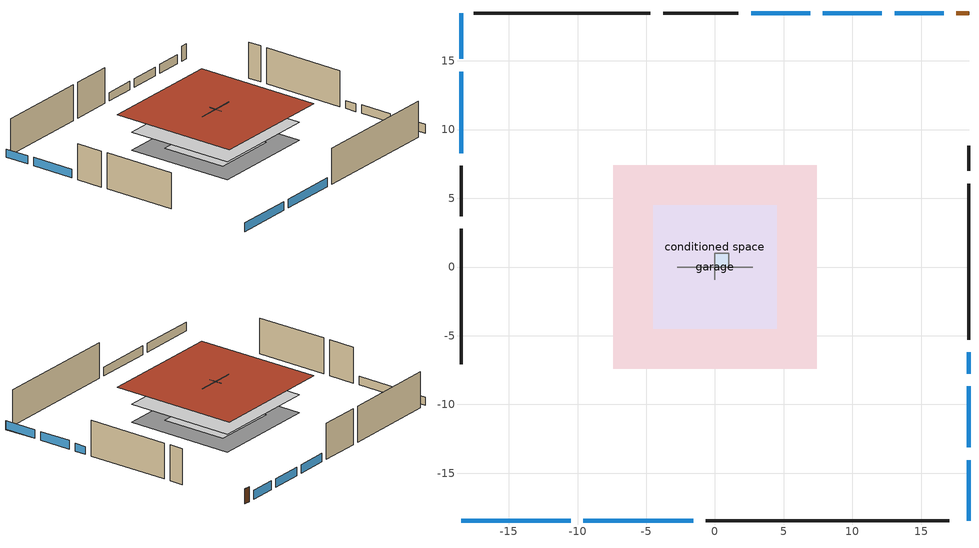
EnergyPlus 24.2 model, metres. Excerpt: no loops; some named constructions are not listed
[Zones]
central ac and furnace airloop ret air zone
 floor adiabatic (AdiabaticConst): 0,0 0,1 1,1 1,0 z0
 wall adiabatic (AdiabaticConst): 0,1 0,0 1,0 1,1 0,1 z0:1
 ceiling adiabatic (AdiabaticConst): 1,0 1,1 0,1 0,0 z1
conditioned space
 floor to garage (Floor1 construction): -4.48,-4.48 -4.48,4.48 4.48,4.48 4.48,-4.48 z0
 floor adiabatic (AdiabaticFloorConstruction): -7.41,-7.41 -7.41,7.41 7.41,7.41 7.41,-7.41 z2.44
 floor foundation (Slab2 construction): -7.41,-7.41 -7.41,7.41 7.41,7.41 7.41,-7.41 z0
 wall outside (AdiabaticWallConstruction 1): 18.48,18.48 17.57,18.48 z0:2.03
 wall outside (AdiabaticWallConstruction): -18.48,-18.48 -10.5,-18.48 / 18.48,-18.48 18.48,-14.05 / -9.58,-18.48 -1.6,-18.48 / 18.48,-13.12 18.48,-8.69 z0:1.19; -18.48,18.48 -18.48,15.15 z0:1.1; -18.48,14.22 -18.48,8.28 / 12.15,18.48 7.85,18.48 z0:1.16; 16.64,18.48 13.07,18.48 z0:1.22; 6.92,18.48 2.63,18.48 z0:1.13; 18.48,-7.76 18.48,-6.21 z0:1.04
 wall outside (Wall3 construction): -0.67,-18.48 17.06,-18.48 z0:4.88
 wall outside (Wall4 construction): -18.48,2.77 -18.48,-7.08 z0:4.88
 wall outside (Wall7 construction): -4.71,18.48 -17.55,18.48 z0:4.88
 wall outside (Wall8 construction): 18.48,-5.28 18.48,6.06 z0:4.88
 wall to garage (Wall5 construction): 2.74,0 -2.74,0 z0:4.88
 wall to garage (Wall6 construction): 0,0.91 0,-0.91 z0:4.88
 window (WindowConstruction): -18.48,-18.48 -10.5,-18.48 z0:1.19
 window (WindowConstruction 9): 18.48,-18.48 18.48,-14.05 z0:1.19
 window (WindowConstruction 1): -9.58,-18.48 -1.6,-18.48 z0:1.19
 window (WindowConstruction 2): -18.48,18.48 -18.48,15.15 z0:1.1
 window (WindowConstruction 3): -18.48,14.22 -18.48,8.28 z0:1.16
 window (WindowConstruction 4): 16.64,18.48 13.07,18.48 z0:1.22
 window (WindowConstruction 5): 12.15,18.48 7.85,18.48 z0:1.16
 window (WindowConstruction 6): 6.92,18.48 2.63,18.48 z0:1.13
 window (WindowConstruction 7): 18.48,-13.12 18.48,-8.69 z0:1.19
 window (WindowConstruction 8): 18.48,-7.76 18.48,-6.21 z0:1.04
 door (Door): 18.48,18.48 17.57,18.48 z0:2.03
 ceiling adiabatic (AdiabaticFloorConstruction): 7.41,-7.41 7.41,7.41 -7.41,7.41 -7.41,-7.41 z2.44
 roof outside (Roof1 construction): -8.66,8.66 -8.66,-8.66 8.66,-8.66 8.66,8.66 z4.88
garage
 floor foundation (Slab1 construction): -4.48,-4.48 -4.48,4.48 4.48,4.48 4.48,-4.48 z0
 wall outside (Wall1 construction): -18.48,7.35 -18.48,3.7 z0:4.88
 wall outside (Wall2 construction): 1.7,18.48 -3.78,18.48 z0:4.88
 wall outside (Wall9 construction): 18.48,6.99 18.48,8.82 z0:4.88
[Construction]
Floor1 construction Reversed: floor covering, osb sheathing 0.75 in., floor stud and cavity
Wall5 construction Reversed: gypsum board, wall stud and cavity 2, osb sheathing 0.5 in., wall rigid ins 1
Wall6 construction Reversed: gypsum board, wall stud and cavity 2, osb sheathing 0.5 in., wall rigid ins 2
[EnergyManagementSystem:Program]
ev_discharge_program: Set power_mult = (1.412768*(site_temp_adj^0))+(-0.03910397*(site_temp_adj^1))+(0.0009408235*(site_temp_adj^2))+(8.97156e-06*(site_temp_adj^3))+(-7.699244e-07*(site_temp_adj^4))+(1.265614e-08*(site_temp_adj^5)); Set site_temp_adj = site_temp; If site_temp < -17.778; Set site_temp_adj = -17.778; ElseIf site_temp > 37.778; Set site_temp_adj = 37.778; EndIf; If discharge_sch_sensor > 0.0; Set battery_discharge_power_act = 8223.484858143958 * 0.9 * power_mult * discharge_sch_sensor; Set battery_charge_power_act = 5690 * charge_sch_sensor; If soc_sensor <= 0.149988673261346; Set unmet_driving_hours = discharge_sch_sensor; Else; Set unmet_driving_hours = 0; EndIf; Else; Set battery_charge_power_act = 5690 * charge_sch_sensor; Set battery_discharge_power_act = 0; Set unmet_driving_hours = 0; EndIf
fridge_schedule_program: Set Tin = fridge_tin_s*(9.0/5.0)+32.0; Set fridge_schedule_act = 0; If (Hour == 0); Set fridge_schedule_act = (-0.487+0.019*Tin); ElseIf (Hour == 1); Set fridge_schedule_act = (-0.34+0.016*Tin); ElseIf (Hour == 2); Set fridge_schedule_act = (-0.37+0.017*Tin); ElseIf (Hour == 3); Set fridge_schedule_act = (-0.361+0.016*Tin); ElseIf (Hour == 4); Set fridge_schedule_act = (-0.515+0.018*Tin); ElseIf (Hour == 5); Set fridge_schedule_act = (-0.684+0.021*Tin); ElseIf (Hour == 6); Set fridge_schedule_act = (-0.471+0.019*Tin); ElseIf (Hour == 7); Set fridge_schedule_act = (-0.159+0.015*Tin); ElseIf (Hour == 8); Set fridge_schedule_act = (-0.079+0.015*Tin); ElseIf (Hour == 9); Set fridge_schedule_act = (-0.417+0.019*Tin); ElseIf (Hour == 10); Set fridge_schedule_act = (-0.411+0.018*Tin); ElseIf (Hour == 11); Set fridge_schedule_act = (-0.386+0.018*Tin); ElseIf (Hour == 12); Set fridge_schedule_act = (-0.24+0.016*Tin); ElseIf (Hour == 13); Set fridge_schedule_act = (-0.314+0.017*Tin); ElseIf (Hour == 14); Set fridge_schedule_act = (-0.16+0.015*Tin); ElseIf (Hour == 15); Set fridge_schedule_act = (-0.121+0.015*Tin); ElseIf (Hour == 16); Set fridge_schedule_act = (-0.469+0.02*Tin); ElseIf (Hour == 17); Set fridge_schedule_act = (-0.412+0.02*Tin); ElseIf (Hour == 18); Set fridge_schedule_act = (-0.091+0.017*Tin); ElseIf (Hour == 19); Set fridge_schedule_act = (0.077+0.014*Tin); ElseIf (Hour == 20); Set fridge_schedule_act = (-0.118+0.016*Tin); ElseIf (Hour == 21); Set fridge_schedule_act = (-0.247+0.017*Tin); ElseIf (Hour == 22); Set fridge_schedule_act = (-0.445+0.019*Tin); ElseIf (Hour == 23); Set fridge_schedule_act = (-0.544+0.02*Tin); EndIf
garage_1_duct_leakage_imbalance_infil_program: Set Qducts = 0; Set Qducts = Qducts - central_ac_and_furnace_airloop_0_DuctImbalLkSupFanEquivDZ; Set Qducts = Qducts + central_ac_and_furnace_airloop_0_DuctImbalLkExhFanEquivDZ; Set garage_1_duct_leakage_imbalance_infil_flow_act = (@Abs(Qducts))
infil_program: Set p_m = 0.14; Set p_s = 0.22; Set s_m = 270; Set s_s = 370; Set z_m = 9.99744; Set z_s = 4.8768; Set f_t = (((s_m/z_m)^p_m)*((z_s/s_s)^p_s)); Set Tdiff = tin_s-tout_s; Set dT = @Abs Tdiff; Set c = 0.082; Set Cs = 0.0894; Set Cw = 0.1634; Set n = 0.65; Set sft = (f_t*0.5); Set temp1 = ((c*Cw)*((sft*site_vw_s)^(2*n)))^2; Set Qinf = (((c*Cs*(dT^n))^2)+temp1)^0.5; Set Qinf = (@Max Qinf 0); Set mech_vent_house_fan_sensible_load_act = 0.0; Set mech_vent_house_fan_latent_load_act = 0.0; Set OASupInPb = out_pb_s; Set OASupInTemp = tout_s; Set OASupInW = out_wt_s; Set OASupRho = (@RhoAirFnPbTdbW OASupInPb OASupInTemp OASupInW); Set OASupCp = (@CpAirFnW OASupInW); Set OASupInEnth = (@HFnTdbW OASupInTemp OASupInW); Set ZoneTemp = tin_s; Set ZoneW = win_s; Set ZoneCp = (@CpAirFnW ZoneW); Set ZoneAirEnth = (@HFnTdbW ZoneTemp ZoneW); Set mech_vent_house_fan_cfis_act = 0.0; Set QWHV_cfis_sup = 0.0; Set QWHV_cfis_suppl_sup = 0.0; Set QWHV_cfis_suppl_exh = 0.0; Set Qrange = 0; Set Qrange = Qrange + 0.04719 * mech_vent_range_fan_0_sch_s; Set Qbath = 0; Set Qbath = Qbath + 0.04719 * mech_vent_bath_fan_0_sch_s; Set Qdryer = 0; Set Qdryer = Qdryer + 0.07804 * clothes_dryer_exhaust_0_sch_s; Set QWHV_sup = 0.0; Set QWHV_exh = 0.0; Set Qsupply = QWHV_sup + QWHV_cfis_sup + QWHV_cfis_suppl_sup; Set Qexhaust = Qrange + Qbath + Qdryer + QWHV_exh + QWHV_cfis_suppl_exh; Set Qfan = (@Max Qexhaust Qsupply); Set Qducts = 0; Set Qducts = Qducts - central_ac_and_furnace_airloop_0_DuctImbalLkSupFanEquivCond; Set Qducts = Qducts + central_ac_and_furnace_airloop_0_DuctImbalLkExhFanEquivCond; If Qducts < 0; Set Qsupply = Qsupply - Qducts; Else; Set Qexhaust = Qexhaust + Qducts; EndIf; Set Qfan_with_ducts = (@Max Qexhaust Qsupply); Set Qimb = (@Abs (Qsupply - Qexhaust)); If Qinf + Qimb > 0; Set Qtot = Qfan_with_ducts + (Qinf^2) / (Qinf + Qimb); Else; Set Qtot = Qfan_with_ducts; EndIf; Set Qinf_adj = Qtot - Qfan; Set infil_flow_act = Qinf_adj; Set infil_program_Qinf = Qinf_adj; Set infil_program_Qfan = Qfan; Set Qload = Qfan; Set Effectiveness_Sens = 0.0; Set Effectiveness_Lat = 0.0; Set Fan_MFR = Qload * OASupRho; Set ZoneInEnth = OASupInEnth; Set ZoneInTemp = OASupInTemp; Set FanTotalToCond = Fan_MFR * (ZoneInEnth - ZoneAirEnth); Set FanSensToCond = Fan_MFR * ZoneCp * (ZoneInTemp - ZoneTemp); Set FanLatToCond = FanTotalToCond - FanSensToCond; Set mech_vent_house_fan_sensible_load_act = mech_vent_house_fan_sensible_load_act + FanSensToCond; Set mech_vent_house_fan_latent_load_act = mech_vent_house_fan_latent_load_act + FanLatToCond
natural_vent_program: Set Tin = tin_s; Set Tout = tout_s; Set Wout = out_wt_s; Set Pbar = out_pb_s; Set Phiout = (@RhFnTdbWPb Tout Wout Pbar); Set MaxHR = 0.0115; Set Tnvsp = (htg_sp_s + clg_sp_s) / 2; Set NVavail = natural_vent_s; Set ClgSsnAvail = cool_season; Set Qnv = 0; Set Qwhf = 0; Set whole_house_fan_act = 0; If ((Wout < MaxHR) && (Tin > Tout) && (Tin > Tnvsp) && (ClgSsnAvail > 0)); Set WHF_Flow = 0; Set Adj = (Tin-Tnvsp)/(Tin-Tout); Set Adj = (@Min Adj 1); Set Adj = (@Max Adj 0); If (WHF_Flow > 0); Set Qwhf = WHF_Flow*Adj; Set WHF_W = 0; Set whole_house_fan_act = WHF_W*Adj; ElseIf (NVavail > 0); Set NVArea = 22434.356163456003; Set Cs = 0.00017937135914540493; Set Cw = 8.70903777141566e-05; Set Tdiff = Tin-Tout; Set dT = (@Abs Tdiff); Set Vwind = site_vw_s; Set SGNV = NVArea*Adj*((((Cs*dT)+(Cw*(Vwind^2)))^0.5)/1000); Set MaxNV = 7.031387640422401; Set Qnv = (@Min SGNV MaxNV); EndIf; EndIf; Set natural_vent_flow_act = Qnv; Set whole_house_fan_flow_act = Qwhf; Set natural_vent_program_Qnv = Qnv; Set natural_vent_program_Qwhf = Qwhf
total_airflows_program: Set total_infil_flow_rate = 0; Set total_mechvent_flow_rate = 0; Set total_natvent_flow_rate = 0; Set total_whf_flow_rate = 0; Set total_infil_flow_rate = total_infil_flow_rate + (infil_program_Qinf * 1); Set total_mechvent_flow_rate = total_mechvent_flow_rate + (infil_program_Qfan * 1); Set total_natvent_flow_rate = total_natvent_flow_rate + (natural_vent_program_Qnv * 1); Set total_whf_flow_rate = total_whf_flow_rate + (natural_vent_program_Qwhf * 1)
total_loads_program: Set loads_htg_tot = 0; Set loads_clg_tot = 0; If htg_load_cond > 0; Set loads_htg_tot = loads_htg_tot + (htg_load_cond - clg_load_cond) * 1.0; Set loads_htg_tot = loads_htg_tot + (htg_load_duct - clg_load_duct) * 1.0; EndIf; Set loads_htg_tot = (@Max loads_htg_tot 0); If clg_load_cond > 0; Set loads_clg_tot = loads_clg_tot + (clg_load_cond - htg_load_cond) * 1.0; Set loads_clg_tot = loads_clg_tot + (clg_load_duct - htg_load_duct) * 1.0; EndIf; Set loads_clg_tot = (@Max loads_clg_tot 0)
unmet_hours_program: Set htg_unmet_hours = 0; Set clg_unmet_hours = 0; Set unit_htg_unmet_hours = 0; If ((DayOfYear >= 1) && (DayOfYear <= 365)); Set unit_htg_unmet_hours = unit_htg_unmet_hours + conditioned_space_htg_unmet_s; If unit_htg_unmet_hours > htg_unmet_hours; Set htg_unmet_hours = unit_htg_unmet_hours; EndIf; EndIf; Set unit_clg_unmet_hours = 0; If ((DayOfYear >= 1) && (DayOfYear <= 365)); Set unit_clg_unmet_hours = unit_clg_unmet_hours + conditioned_space_clg_unmet_s; If unit_clg_unmet_hours > clg_unmet_hours; Set clg_unmet_hours = unit_clg_unmet_hours; EndIf; EndIf
water_heater_Control: Set water_heater_HPWHSchedOverride = water_heater_T_set; If (water_heater_amb_temp<5.56) || (water_heater_amb_temp>48.89); Set water_heater_UESchedOverride = water_heater_T_set; Set water_heater_LESchedOverride = water_heater_T_set; Else; Set water_heater_UESchedOverride = water_heater_T_set - 9.0; Set water_heater_LESchedOverride = 0; EndIf
water_heater_hpwh_EC_adj: If WarmupFlag == 0; Set dhw_e_cons = water_heater_tank_energy + water_heater_tank_on_cycle_parasitic + water_heater_tank_off_cycle_parasitic + water_heater_coil_energy + water_heater_fan_energy; Set water_heater_hpwh_ec_adj_act = 0.0 * dhw_e_cons / 1; EndIf
water_heater_InletAir: Set water_heater_Tamb_act = water_heater_amb_temp; Set water_heater_RHamb_act = 0; Set water_heater_RHamb_act = water_heater_RHamb_act + (water_heater_amb_rh / 100) / 1; Set water_heater_sens_act = (0 - water_heater_sens_cool - (water_heater_tl + water_heater_fan_pwr)) / 1; Set water_heater_lat_act = (0 - water_heater_lat_cool) / 1
[EnergyManagementSystem:Subroutine]
central_ac_and_furnace_airloop_0_duct_subroutine: Set AH_MFR = central_ac_and_furnace_airloop_AH_MFR / 1; If AH_MFR > 0; Set AH_Tout = central_ac_and_furnace_airloop_AH_Tout; Set AH_Wout = central_ac_and_furnace_airloop_AH_Wout; Set RA_T = central_ac_and_furnace_airloop_RA_T; Set RA_W = central_ac_and_furnace_airloop_Ra_W; Set Fan_RTF = central_ac_and_furnace_airloop_Fan_RTF; Set DZ_T = central_ac_and_furnace_airloop_0_DZ_T; Set DZ_W = central_ac_and_furnace_airloop_0_DZ_W; Set AH_VFR = central_ac_and_furnace_airloop_AH_VFR / 1; Set h_SA = (@HFnTdbW AH_Tout AH_Wout); Set h_RA = (@HFnTdbW RA_T RA_W); Set h_fg = (@HfgAirFnWTdb AH_Wout AH_Tout); Set h_DZ = (@HFnTdbW DZ_T DZ_W); Set air_cp = 1006.0; Set f_sup = 0.133; Set f_ret = 0.067; Set sup_lk_mfr = f_sup * AH_MFR; Set ret_lk_mfr = f_ret * AH_MFR; Set SupTotLkToCond = sup_lk_mfr*(h_RA - h_SA); Set SupLatLkToCond = sup_lk_mfr*h_fg*(RA_W-AH_Wout); Set SupSensLkToCond = SupTotLkToCond-SupLatLkToCond; Set supply_ua = 85.994; Set eTm = 0-((Fan_RTF/(AH_MFR*air_cp))*supply_ua); Set t_sup = DZ_T+((AH_Tout-DZ_T)*(@Exp eTm)); Set SupCondToCond = AH_MFR*air_cp*(t_sup-AH_Tout); Set SupCondToDZ = 0-SupCondToCond; Set return_ua = 24.56; Set eTm = 0-((Fan_RTF/(AH_MFR*air_cp))*return_ua); Set t_ret = DZ_T+((RA_T-DZ_T)*(@Exp eTm)); Set RetCondToRP = AH_MFR*air_cp*(t_ret-RA_T); Set RetCondToDZ = 0-RetCondToRP; Set RetLatLkToRP = 0; Set RetSensLkToRP = ret_lk_mfr*air_cp*(DZ_T-RA_T); Set SupTotLkToDZ = sup_lk_mfr*(h_SA-h_DZ); Set SupLatLkToDZ = sup_lk_mfr*h_fg*(AH_Wout-DZ_W); Set SupSensLkToDZ = SupTotLkToDZ-SupLatLkToDZ; Set FracOutsideToCond = 0.5; Set FracOutsideToDZ = 0.0; Set FracCondToOutside = 0.0; Set FracDZToOutside = 0.5; Set FracDZToCond = 0.5; Set FracCondToDZ = 0.0; Set lk_imbal_vfr = @ABS(f_sup - f_ret) * AH_VFR; Set ImbalLkCondToDZ = lk_imbal_vfr * FracCondToDZ; Set ImbalLkDZToCond = lk_imbal_vfr * FracDZToCond; Set ImbalLkOutsideToCond = lk_imbal_vfr * FracOutsideToCond; Set ImbalLkOutsideToDZ = lk_imbal_vfr * FracOutsideToDZ; Set ImbalLkCondToOutside = lk_imbal_vfr * FracCondToOutside; Set ImbalLkDZToOutside = lk_imbal_vfr * FracDZToOutside; Else; Set SupLatLkToCond = 0; Set SupSensLkToCond = 0; Set SupCondToCond = 0; Set RetCondToRP = 0; Set RetLatLkToRP = 0; Set RetSensLkToRP = 0; Set RetCondToDZ = 0; Set SupCondToDZ = 0; Set SupLatLkToDZ = 0; Set SupSensLkToDZ = 0; Set ImbalLkCondToDZ = 0; Set ImbalLkDZToCond = 0; Set ImbalLkOutsideToCond = 0; Set ImbalLkOutsideToDZ = 0; Set ImbalLkCondToOutside = 0; Set ImbalLkDZToOutside = 0; EndIf; Set central_ac_and_furnace_airloop_0_SupLatLkToCond = SupLatLkToCond; Set central_ac_and_furnace_airloop_0_SupSensLkToCond = SupSensLkToCond; Set central_ac_and_furnace_airloop_0_SupCondToLv = SupCondToCond; Set central_ac_and_furnace_airloop_0_RetCondToRP = RetCondToRP; Set central_ac_and_furnace_airloop_0_RetLatLkToRP = RetLatLkToRP; Set central_ac_and_furnace_airloop_0_RetSensLkToRP = RetSensLkToRP; Set central_ac_and_furnace_airloop_0_RetCondToDZ = RetCondToDZ; Set central_ac_and_furnace_airloop_0_SupCondToDZ = SupCondToDZ; Set central_ac_and_furnace_airloop_0_SupLatLkToDZ = SupLatLkToDZ; Set central_ac_and_furnace_airloop_0_SupSensLkToDZ = SupSensLkToDZ; Set central_ac_and_furnace_airloop_0_ZoneMixCondToDZ = ImbalLkCondToDZ; Set central_ac_and_furnace_airloop_0_ZoneMixDZToCond = ImbalLkDZToCond; Set central_ac_and_furnace_airloop_0_DuctImbalLkSupFanEquivCond = ImbalLkCondToOutside; Set central_ac_and_furnace_airloop_0_DuctImbalLkExhFanEquivCond = ImbalLkOutsideToCond; Set central_ac_and_furnace_airloop_0_DuctImbalLkSupFanEquivDZ = ImbalLkDZToOutside; Set central_ac_and_furnace_airloop_0_DuctImbalLkExhFanEquivDZ = ImbalLkOutsideToDZ
[EnergyManagementSystem:ProgramCallingManager]
central_ac_and_furnace_airloop_0_duct_program_calling_manager: EndOfSystemTimestepAfterHVACReporting; central_ac_and_furnace_airloop_0_duct_program
central_ac_and_furnace_supply_fan_disaggregate_program_calling_manager: EndOfSystemTimestepBeforeHVACReporting; central_ac_and_furnace_supply_fan_disaggregate_program
central_ac_and_furnace_supply_fan_disaggregate_program_calling_manager 1: EndOfSystemTimestepBeforeHVACReporting; central_ac_and_furnace_supply_fan_disaggregate_program_1
component_loads_program_calling_manager: EndOfZoneTimestepAfterZoneReporting; component_loads_program
ev_discharge_pcm: BeginTimestepBeforePredictor; ev_discharge_program
fridge_schedule_program_calling_manager: BeginZoneTimestepAfterInitHeatBalance; fridge_schedule_program
garage_1_duct_leakage_imbalance_infil_program_calling_manager: BeginZoneTimestepAfterInitHeatBalance; garage_1_duct_leakage_imbalance_infil_program
infil_program_calling_manager: BeginZoneTimestepAfterInitHeatBalance; infil_program
natural_vent_program_calling_manager: BeginZoneTimestepAfterInitHeatBalance; natural_vent_program
total_airflows_program_calling_manager: EndOfZoneTimestepAfterZoneReporting; total_airflows_program
total_loads_program_calling_manager: EndOfZoneTimestepAfterZoneReporting; total_loads_program
unmet_hours_program_calling_manager: EndOfZoneTimestepBeforeZoneReporting; unmet_hours_program
water_heater_hpwh_EC_adj_ProgramManager: EndOfSystemTimestepBeforeHVACReporting; water_heater_hpwh_EC_adj
water_heater_ProgramManager: InsideHVACSystemIterationLoop; water_heater_Control; water_heater_InletAir
[EnergyManagementSystem:OutputVariable]
Name | EMS Variable | Type of Data in Variable | Update Frequency | EMS Program or Subroutine | Units
central ac and furnace supply fan disaggregate clg | central_ac_and_furnace_supply_fan_clg | Summed | SystemTimestep | central_ac_and_furnace_supply_fan_disaggregate_program | J
central ac and furnace supply fan disaggregate htg primary | central_ac_and_furnace_supply_fan_primary_htg | Summed | SystemTimestep | central_ac_and_furnace_supply_fan_disaggregate_program_1 | J
unmet_driving_hours | unmet_driving_hours | Summed | SystemTimestep | ev_discharge_program | hr
loads_htg_tot_peakload_outvar; loads_htg_tot_annual_outvar; loads_htg_tot_timeseries_outvar | loads_htg_tot | Summed | ZoneTimestep | total_loads_program | J
loads_clg_tot_peakload_outvar; loads_clg_tot_annual_outvar; loads_clg_tot_timeseries_outvar | loads_clg_tot | Summed | ZoneTimestep | total_loads_program | J
htg_unmet_hours_annual_outvar; htg_unmet_hours_timeseries_outvar | htg_unmet_hours | Summed | ZoneTimestep | unmet_hours_program | hr
clg_unmet_hours_annual_outvar; clg_unmet_hours_timeseries_outvar | clg_unmet_hours | Summed | ZoneTimestep | unmet_hours_program | hr
unmet_driving_hours_annual_outvar; unmet_driving_hours_timeseries_outvar | unmet_driving_hours | Summed | ZoneTimestep | ev_discharge_program | hr
loads_htg_roofs_annual_outvar; loads_htg_roofs_timeseries_outvar | loads_htg_roofs | Summed | ZoneTimestep | component_loads_program | J
loads_htg_ceilings_annual_outvar; loads_htg_ceilings_timeseries_outvar | loads_htg_ceilings | Summed | ZoneTimestep | component_loads_program | J
loads_htg_walls_annual_outvar; loads_htg_walls_timeseries_outvar | loads_htg_walls | Summed | ZoneTimestep | component_loads_program | J
loads_htg_rim_joists_annual_outvar; loads_htg_rim_joists_timeseries_outvar | loads_htg_rim_joists | Summed | ZoneTimestep | component_loads_program | J
loads_htg_foundation_walls_annual_outvar; loads_htg_foundation_walls_timeseries_outvar | loads_htg_foundation_walls | Summed | ZoneTimestep | component_loads_program | J
loads_htg_doors_annual_outvar; loads_htg_doors_timeseries_outvar | loads_htg_doors | Summed | ZoneTimestep | component_loads_program | J
loads_htg_windows_conduction_annual_outvar; loads_htg_windows_conduction_timeseries_outvar | loads_htg_windows_conduction | Summed | ZoneTimestep | component_loads_program | J
loads_htg_windows_solar_annual_outvar; loads_htg_windows_solar_timeseries_outvar | loads_htg_windows_solar | Summed | ZoneTimestep | component_loads_program | J
loads_htg_skylights_conduction_annual_outvar; loads_htg_skylights_conduction_timeseries_outvar | loads_htg_skylights_conduction | Summed | ZoneTimestep | component_loads_program | J
loads_htg_skylights_solar_annual_outvar; loads_htg_skylights_solar_timeseries_outvar | loads_htg_skylights_solar | Summed | ZoneTimestep | component_loads_program | J
loads_htg_floors_annual_outvar; loads_htg_floors_timeseries_outvar | loads_htg_floors | Summed | ZoneTimestep | component_loads_program | J
loads_htg_slabs_annual_outvar; loads_htg_slabs_timeseries_outvar | loads_htg_slabs | Summed | ZoneTimestep | component_loads_program | J
loads_htg_internal_mass_annual_outvar; loads_htg_internal_mass_timeseries_outvar | loads_htg_internal_mass | Summed | ZoneTimestep | component_loads_program | J
loads_htg_infil_annual_outvar; loads_htg_infil_timeseries_outvar | loads_htg_infil | Summed | ZoneTimestep | component_loads_program | J
loads_htg_natvent_annual_outvar; loads_htg_natvent_timeseries_outvar | loads_htg_natvent | Summed | ZoneTimestep | component_loads_program | J
loads_htg_mechvent_annual_outvar; loads_htg_mechvent_timeseries_outvar | loads_htg_mechvent | Summed | ZoneTimestep | component_loads_program | J
loads_htg_whf_annual_outvar; loads_htg_whf_timeseries_outvar | loads_htg_whf | Summed | ZoneTimestep | component_loads_program | J
loads_htg_ducts_annual_outvar; loads_htg_ducts_timeseries_outvar | loads_htg_ducts | Summed | ZoneTimestep | component_loads_program | J
loads_htg_intgains_annual_outvar; loads_htg_intgains_timeseries_outvar | loads_htg_intgains | Summed | ZoneTimestep | component_loads_program | J
loads_htg_lighting_annual_outvar; loads_htg_lighting_timeseries_outvar | loads_htg_lighting | Summed | ZoneTimestep | component_loads_program | J
loads_clg_roofs_annual_outvar; loads_clg_roofs_timeseries_outvar | loads_clg_roofs | Summed | ZoneTimestep | component_loads_program | J
loads_clg_ceilings_annual_outvar; loads_clg_ceilings_timeseries_outvar | loads_clg_ceilings | Summed | ZoneTimestep | component_loads_program | J
loads_clg_walls_annual_outvar; loads_clg_walls_timeseries_outvar | loads_clg_walls | Summed | ZoneTimestep | component_loads_program | J
loads_clg_rim_joists_annual_outvar; loads_clg_rim_joists_timeseries_outvar | loads_clg_rim_joists | Summed | ZoneTimestep | component_loads_program | J
loads_clg_foundation_walls_annual_outvar; loads_clg_foundation_walls_timeseries_outvar | loads_clg_foundation_walls | Summed | ZoneTimestep | component_loads_program | J
loads_clg_doors_annual_outvar; loads_clg_doors_timeseries_outvar | loads_clg_doors | Summed | ZoneTimestep | component_loads_program | J
loads_clg_windows_conduction_annual_outvar; loads_clg_windows_conduction_timeseries_outvar | loads_clg_windows_conduction | Summed | ZoneTimestep | component_loads_program | J
loads_clg_windows_solar_annual_outvar; loads_clg_windows_solar_timeseries_outvar | loads_clg_windows_solar | Summed | ZoneTimestep | component_loads_program | J
loads_clg_skylights_conduction_annual_outvar; loads_clg_skylights_conduction_timeseries_outvar | loads_clg_skylights_conduction | Summed | ZoneTimestep | component_loads_program | J
loads_clg_skylights_solar_annual_outvar; loads_clg_skylights_solar_timeseries_outvar | loads_clg_skylights_solar | Summed | ZoneTimestep | component_loads_program | J
loads_clg_floors_annual_outvar; loads_clg_floors_timeseries_outvar | loads_clg_floors | Summed | ZoneTimestep | component_loads_program | J
loads_clg_slabs_annual_outvar; loads_clg_slabs_timeseries_outvar | loads_clg_slabs | Summed | ZoneTimestep | component_loads_program | J
loads_clg_internal_mass_annual_outvar; loads_clg_internal_mass_timeseries_outvar | loads_clg_internal_mass | Summed | ZoneTimestep | component_loads_program | J
loads_clg_infil_annual_outvar; loads_clg_infil_timeseries_outvar | loads_clg_infil | Summed | ZoneTimestep | component_loads_program | J
loads_clg_natvent_annual_outvar; loads_clg_natvent_timeseries_outvar | loads_clg_natvent | Summed | ZoneTimestep | component_loads_program | J
loads_clg_mechvent_annual_outvar; loads_clg_mechvent_timeseries_outvar | loads_clg_mechvent | Summed | ZoneTimestep | component_loads_program | J
loads_clg_whf_annual_outvar; loads_clg_whf_timeseries_outvar | loads_clg_whf | Summed | ZoneTimestep | component_loads_program | J
loads_clg_ducts_annual_outvar; loads_clg_ducts_timeseries_outvar | loads_clg_ducts | Summed | ZoneTimestep | component_loads_program | J
loads_clg_intgains_annual_outvar; loads_clg_intgains_timeseries_outvar | loads_clg_intgains | Summed | ZoneTimestep | component_loads_program | J
loads_clg_lighting_annual_outvar; loads_clg_lighting_timeseries_outvar | loads_clg_lighting | Summed | ZoneTimestep | component_loads_program | J
total_infil_flow_rate_timeseries_outvar | total_infil_flow_rate | Averaged | ZoneTimestep | total_airflows_program | m^3/s
total_mechvent_flow_rate_timeseries_outvar | total_mechvent_flow_rate | Averaged | ZoneTimestep | total_airflows_program | m^3/s
total_natvent_flow_rate_timeseries_outvar | total_natvent_flow_rate | Averaged | ZoneTimestep | total_airflows_program | m^3/s
total_whf_flow_rate_timeseries_outvar | total_whf_flow_rate | Averaged | ZoneTimestep | total_airflows_program | m^3/s
[Schedule:Day:Interval]
trans schedule winter=0.85 summer=0.7 day; trans schedule winter=0.85 summer=0.7 day 2: No, 24:00, 0.85
trans schedule winter=0.85 summer=0.7 day 1: No, 24:00, 0.7
trans schedule winter=0.85 summer=0.7 default day; mech vent bath fan 0 schedule default day; mech vent range fan 0 schedule default day; misc permanent spa heater schedule default day; misc permanent spa pump schedule default day; misc pool heater schedule default day; misc pool pump schedule default day; general water use schedule default day; freezer schedule default day; cooling season schedule day; cooling season schedule day 2; cooling season schedule default day; exterior lighting schedule default day; natural vent schedule default day: No, 24:00, 0
mech vent bath fan 0 schedule day: No, 06:00, 0, 07:00, 1, 24:00, 0
mech vent range fan 0 schedule day: No, 13:00, 0, 14:00, 1, 24:00, 0
misc permanent spa heater schedule day; misc permanent spa heater schedule day 6: No, 01:00, 0.145464, 02:00, 0.175769, 03:00, 0.145464, 04:00, 0.175769, 05:00, 0.284867, 06:00, 0.406087, 07:00, 0.345477, 09:00, 0.145464, 10:00, 0.115159, 11:00, 0.090915, 14:00, 0.084854, 15:00, 0.145464, 16:00, 0.351538, 17:00, 0.763686, 18:00, 0.739442, 19:00, 0.412148, 20:00, 0.369721, 21:00, 0.309111, 22:00, 0.260623, 24:00, 0.145464
misc permanent spa heater schedule day 1: No, 01:00, 0.145116, 02:00, 0.175349, 03:00, 0.145116, 04:00, 0.175349, 05:00, 0.284186, 06:00, 0.405117, 07:00, 0.344652, 09:00, 0.145116, 10:00, 0.114884, 11:00, 0.0906978, 14:00, 0.0846513, 15:00, 0.145116, 16:00, 0.350698, 17:00, 0.761861, 18:00, 0.737675, 19:00, 0.411163, 20:00, 0.368838, 21:00, 0.308372, 22:00, 0.26, 24:00, 0.145116
misc permanent spa heater schedule day 2: No, 01:00, 0.188391, 02:00, 0.227639, 03:00, 0.188391, 04:00, 0.227639, 05:00, 0.368932, 06:00, 0.525924, 07:00, 0.447428, 09:00, 0.188391, 10:00, 0.149143, 11:00, 0.117744, 14:00, 0.109895, 15:00, 0.188391, 16:00, 0.455277, 17:00, 0.989051, 18:00, 0.957653, 19:00, 0.533774, 20:00, 0.478826, 21:00, 0.40033, 22:00, 0.337533, 24:00, 0.188391
misc permanent spa heater schedule day 3; misc permanent spa pump schedule day 5; misc permanent spa pump schedule day 7: No, 01:00, 0.190476, 02:00, 0.230159, 03:00, 0.190476, 04:00, 0.230159, 05:00, 0.373016, 06:00, 0.531746, 07:00, 0.452381, 09:00, 0.190476, 10:00, 0.150794, 11:00, 0.119048, 14:00, 0.111111, 15:00, 0.190476, 16:00, 0.460317, 17:00, 1, 18:00, 0.968254, 19:00, 0.539683, 20:00, 0.484127, 21:00, 0.404762, 22:00, 0.34127, 24:00, 0.190476
misc permanent spa heater schedule day 4: No, 01:00, 0.1618, 02:00, 0.195509, 03:00, 0.1618, 04:00, 0.195509, 05:00, 0.316859, 06:00, 0.451693, 07:00, 0.384276, 09:00, 0.1618, 10:00, 0.128092, 11:00, 0.101125, 14:00, 0.0943836, 15:00, 0.1618, 16:00, 0.391018, 17:00, 0.849453, 18:00, 0.822486, 19:00, 0.458435, 20:00, 0.411243, 21:00, 0.343826, 22:00, 0.289893, 24:00, 0.1618
misc permanent spa heater schedule day 5: No, 01:00, 0.160758, 02:00, 0.194249, 03:00, 0.160758, 04:00, 0.194249, 05:00, 0.314817, 06:00, 0.448782, 07:00, 0.3818, 09:00, 0.160758, 10:00, 0.127267, 11:00, 0.100474, 14:00, 0.0937753, 15:00, 0.160758, 16:00, 0.388498, 17:00, 0.843978, 18:00, 0.817185, 19:00, 0.45548, 20:00, 0.408593, 21:00, 0.34161, 22:00, 0.288024, 24:00, 0.160758
misc permanent spa pump schedule day; misc permanent spa pump schedule day 2; misc permanent spa pump schedule day 4; misc permanent spa pump schedule day 8; misc permanent spa pump schedule day 10: No, 01:00, 0.151232, 02:00, 0.182738, 03:00, 0.151232, 04:00, 0.182738, 05:00, 0.296162, 06:00, 0.422188, 07:00, 0.359175, 09:00, 0.151232, 10:00, 0.119725, 11:00, 0.0945197, 14:00, 0.0882184, 15:00, 0.151232, 16:00, 0.365476, 17:00, 0.793966, 18:00, 0.76876, 19:00, 0.428489, 20:00, 0.38438, 21:00, 0.321367, 22:00, 0.270956, 24:00, 0.151232
misc permanent spa pump schedule day 1: No, 01:00, 0.152381, 02:00, 0.184127, 03:00, 0.152381, 04:00, 0.184127, 05:00, 0.298413, 06:00, 0.425397, 07:00, 0.361905, 09:00, 0.152381, 10:00, 0.120635, 11:00, 0.0952381, 14:00, 0.0888889, 15:00, 0.152381, 16:00, 0.368254, 17:00, 0.8, 18:00, 0.774603, 19:00, 0.431746, 20:00, 0.387302, 21:00, 0.32381, 22:00, 0.273016, 24:00, 0.152381
misc permanent spa pump schedule day 3; misc permanent spa pump schedule day 9: No, 01:00, 0.150246, 02:00, 0.181548, 03:00, 0.150246, 04:00, 0.181548, 05:00, 0.294232, 06:00, 0.419438, 07:00, 0.356835, 09:00, 0.150246, 10:00, 0.118945, 11:00, 0.0939039, 14:00, 0.0876437, 15:00, 0.150246, 16:00, 0.363095, 17:00, 0.788793, 18:00, 0.763752, 19:00, 0.425698, 20:00, 0.381876, 21:00, 0.319273, 22:00, 0.269191, 24:00, 0.150246
misc permanent spa pump schedule day 6: No, 01:00, 0.190148, 02:00, 0.229762, 03:00, 0.190148, 04:00, 0.229762, 05:00, 0.372373, 06:00, 0.530829, 07:00, 0.451601, 09:00, 0.190148, 10:00, 0.150534, 11:00, 0.118842, 14:00, 0.11092, 15:00, 0.190148, 16:00, 0.459524, 17:00, 0.998276, 18:00, 0.966585, 19:00, 0.538752, 20:00, 0.483292, 21:00, 0.404064, 22:00, 0.340681, 24:00, 0.190148
misc pool heater schedule day; misc pool heater schedule day 10; misc pool pump schedule day; misc pool pump schedule day 10: No, 03:00, 0.0234796, 04:00, 0.0313062, 05:00, 0.0626123, 06:00, 0.117398, 07:00, 0.20349, 08:00, 0.344368, 09:00, 0.657429, 10:00, 0.947011, 11:00, 0.993971, 12:00, 0.947011, 13:00, 0.939185, 14:00, 0.704389, 15:00, 0.586991, 16:00, 0.477419, 17:00, 0.289582, 18:00, 0.18001, 19:00, 0.101745, 20:00, 0.0626123, 21:00, 0.0313062, 24:00, 0.0234796
misc pool heater schedule day 1; misc pool pump schedule day 1: No, 03:00, 0.023622, 04:00, 0.0314961, 05:00, 0.0629921, 06:00, 0.11811, 07:00, 0.204724, 08:00, 0.346457, 09:00, 0.661417, 10:00, 0.952756, 11:00, 1, 12:00, 0.952756, 13:00, 0.944882, 14:00, 0.708661, 15:00, 0.590551, 16:00, 0.480315, 17:00, 0.291339, 18:00, 0.181102, 19:00, 0.102362, 20:00, 0.0629921, 21:00, 0.0314961, 24:00, 0.023622
misc pool heater schedule day 2; misc pool heater schedule day 4; misc pool pump schedule day 2; misc pool pump schedule day 4: No, 03:00, 0.0206108, 04:00, 0.0274811, 05:00, 0.0549621, 06:00, 0.103054, 07:00, 0.178627, 08:00, 0.302292, 09:00, 0.577102, 10:00, 0.831302, 11:00, 0.872524, 12:00, 0.831302, 13:00, 0.824432, 14:00, 0.618324, 15:00, 0.51527, 16:00, 0.419086, 17:00, 0.2542, 18:00, 0.158016, 19:00, 0.0893134, 20:00, 0.0549621, 21:00, 0.0274811, 24:00, 0.0206108
misc pool heater schedule day 3; misc pool pump schedule day 3: No, 03:00, 0.0205498, 04:00, 0.0273997, 05:00, 0.0547994, 06:00, 0.102749, 07:00, 0.178098, 08:00, 0.301396, 09:00, 0.575393, 10:00, 0.82884, 11:00, 0.86994, 12:00, 0.82884, 13:00, 0.82199, 14:00, 0.616493, 15:00, 0.513744, 16:00, 0.417845, 17:00, 0.253447, 18:00, 0.157548, 19:00, 0.0890489, 20:00, 0.0547994, 21:00, 0.0273997, 24:00, 0.0205498
misc pool heater schedule day 5; misc pool heater schedule day 7; misc pool pump schedule day 5; misc pool pump schedule day 7: No, 03:00, 0.0180675, 04:00, 0.02409, 05:00, 0.04818, 06:00, 0.0903375, 07:00, 0.156585, 08:00, 0.26499, 09:00, 0.50589, 10:00, 0.728723, 11:00, 0.764858, 12:00, 0.728723, 13:00, 0.7227, 14:00, 0.542025, 15:00, 0.451688, 16:00, 0.367373, 17:00, 0.222833, 18:00, 0.138518, 19:00, 0.0782925, 20:00, 0.04818, 21:00, 0.02409, 24:00, 0.0180675
misc pool heater schedule day 6; misc pool pump schedule day 6: No, 03:00, 0.0179658, 04:00, 0.0239544, 05:00, 0.0479087, 06:00, 0.0898289, 07:00, 0.155703, 08:00, 0.263498, 09:00, 0.503042, 10:00, 0.72462, 11:00, 0.760551, 12:00, 0.72462, 13:00, 0.718631, 14:00, 0.538973, 15:00, 0.449144, 16:00, 0.365304, 17:00, 0.221578, 18:00, 0.137738, 19:00, 0.0778517, 20:00, 0.0479087, 21:00, 0.0239544, 24:00, 0.0179658
misc pool heater schedule day 8; misc pool pump schedule day 8: No, 03:00, 0.0198987, 04:00, 0.0265316, 05:00, 0.0530631, 06:00, 0.0994934, 07:00, 0.172455, 08:00, 0.291847, 09:00, 0.557163, 10:00, 0.80258, 11:00, 0.842377, 12:00, 0.80258, 13:00, 0.795947, 14:00, 0.59696, 15:00, 0.497467, 16:00, 0.404606, 17:00, 0.245417, 18:00, 0.152557, 19:00, 0.0862276, 20:00, 0.0530631, 21:00, 0.0265316, 24:00, 0.0198987
misc pool heater schedule day 9; misc pool pump schedule day 9: No, 03:00, 0.0198173, 04:00, 0.0264231, 05:00, 0.0528461, 06:00, 0.0990865, 07:00, 0.17175, 08:00, 0.290654, 09:00, 0.554884, 10:00, 0.799297, 11:00, 0.838932, 12:00, 0.799297, 13:00, 0.792692, 14:00, 0.594519, 15:00, 0.495432, 16:00, 0.402952, 17:00, 0.244413, 18:00, 0.151933, 19:00, 0.0858749, 20:00, 0.0528461, 21:00, 0.0264231, 24:00, 0.0198173
general water use schedule day: No, 01:00, 0.315068, 03:00, 0.287671, 04:00, 0.342466, 05:00, 0.369863, 06:00, 0.520548, 07:00, 0.60274, 08:00, 0.534247, 10:00, 0.506849, 11:00, 0.465753, 14:00, 0.479452, 15:00, 0.534247, 16:00, 0.589041, 17:00, 0.69863, 18:00, 0.876712, 19:00, 0.890411, 20:00, 0.986301, 21:00, 1, 22:00, 0.863014, 23:00, 0.616438, 24:00, 0.465753
freezer schedule day; freezer schedule day 6: No, 01:00, 0.610949, 02:00, 0.595675, 03:00, 0.580401, 04:00, 0.565128, 06:00, 0.549854, 07:00, 0.580401, 08:00, 0.610949, 10:00, 0.626223, 12:00, 0.610949, 15:00, 0.641496, 16:00, 0.626223, 17:00, 0.672044, 18:00, 0.733139, 19:00, 0.763686, 20:00, 0.733139, 21:00, 0.717865, 22:00, 0.702591, 23:00, 0.672044, 24:00, 0.626223
freezer schedule day 1: No, 01:00, 0.609489, 02:00, 0.594252, 03:00, 0.579015, 04:00, 0.563777, 06:00, 0.54854, 07:00, 0.579015, 08:00, 0.609489, 10:00, 0.624726, 12:00, 0.609489, 15:00, 0.639964, 16:00, 0.624726, 17:00, 0.670438, 18:00, 0.731387, 19:00, 0.761861, 20:00, 0.731387, 21:00, 0.71615, 22:00, 0.700912, 23:00, 0.670438, 24:00, 0.624726
freezer schedule day 2: No, 01:00, 0.791241, 02:00, 0.77146, 03:00, 0.751679, 04:00, 0.731898, 06:00, 0.712117, 07:00, 0.751679, 08:00, 0.791241, 10:00, 0.811022, 12:00, 0.791241, 15:00, 0.830803, 16:00, 0.811022, 17:00, 0.870365, 18:00, 0.949489, 19:00, 0.989051, 20:00, 0.949489, 21:00, 0.929708, 22:00, 0.909927, 23:00, 0.870365, 24:00, 0.811022
freezer schedule day 3: No, 01:00, 0.8, 02:00, 0.78, 03:00, 0.76, 04:00, 0.74, 06:00, 0.72, 07:00, 0.76, 08:00, 0.8, 10:00, 0.82, 12:00, 0.8, 15:00, 0.84, 16:00, 0.82, 17:00, 0.88, 18:00, 0.96, 19:00, 1, 20:00, 0.96, 21:00, 0.94, 22:00, 0.92, 23:00, 0.88, 24:00, 0.82
freezer schedule day 4: No, 01:00, 0.679562, 02:00, 0.662573, 03:00, 0.645584, 04:00, 0.628595, 06:00, 0.611606, 07:00, 0.645584, 08:00, 0.679562, 10:00, 0.696551, 12:00, 0.679562, 15:00, 0.71354, 16:00, 0.696551, 17:00, 0.747518, 18:00, 0.815474, 19:00, 0.849453, 20:00, 0.815474, 21:00, 0.798485, 22:00, 0.781496, 23:00, 0.747518, 24:00, 0.696551
freezer schedule day 5: No, 01:00, 0.675182, 02:00, 0.658303, 03:00, 0.641423, 04:00, 0.624544, 06:00, 0.607664, 07:00, 0.641423, 08:00, 0.675182, 10:00, 0.692062, 12:00, 0.675182, 15:00, 0.708942, 16:00, 0.692062, 17:00, 0.742701, 18:00, 0.810219, 19:00, 0.843978, 20:00, 0.810219, 21:00, 0.793339, 22:00, 0.77646, 23:00, 0.742701, 24:00, 0.692062
cooling season schedule day 1; natural vent schedule day: No, 24:00, 1
exterior lighting schedule day: No, 01:00, 0.566667, 03:00, 0.524167, 05:00, 0.495833, 06:00, 0.5525, 07:00, 0.623333, 08:00, 0.580833, 09:00, 0.439167, 10:00, 0.354167, 12:00, 0.34, 13:00, 0.354167, 14:00, 0.396667, 15:00, 0.425, 16:00, 0.495833, 17:00, 0.623333, 18:00, 0.793333, 19:00, 0.906667, 20:00, 0.963333, 21:00, 0.991667, 22:00, 0.920833, 23:00, 0.793333, 24:00, 0.665833
exterior lighting schedule day 1: No, 01:00, 0.528571, 03:00, 0.488929, 05:00, 0.4625, 06:00, 0.515357, 07:00, 0.581429, 08:00, 0.541786, 09:00, 0.409643, 10:00, 0.330357, 12:00, 0.317143, 13:00, 0.330357, 14:00, 0.37, 15:00, 0.396429, 16:00, 0.4625, 17:00, 0.581429, 18:00, 0.74, 19:00, 0.845714, 20:00, 0.898571, 21:00, 0.925, 22:00, 0.858929, 23:00, 0.74, 24:00, 0.621071
exterior lighting schedule day 10: No, 01:00, 0.552381, 03:00, 0.510952, 05:00, 0.483333, 06:00, 0.538571, 07:00, 0.607619, 08:00, 0.56619, 09:00, 0.428095, 10:00, 0.345238, 12:00, 0.331429, 13:00, 0.345238, 14:00, 0.386667, 15:00, 0.414286, 16:00, 0.483333, 17:00, 0.607619, 18:00, 0.773333, 19:00, 0.88381, 20:00, 0.939048, 21:00, 0.966667, 22:00, 0.897619, 23:00, 0.773333, 24:00, 0.649048
exterior lighting schedule day 11: No, 01:00, 0.571429, 03:00, 0.528571, 05:00, 0.5, 06:00, 0.557143, 07:00, 0.628571, 08:00, 0.585714, 09:00, 0.442857, 10:00, 0.357143, 12:00, 0.342857, 13:00, 0.357143, 14:00, 0.4, 15:00, 0.428571, 16:00, 0.5, 17:00, 0.628571, 18:00, 0.8, 19:00, 0.914286, 20:00, 0.971429, 21:00, 1, 22:00, 0.928571, 23:00, 0.8, 24:00, 0.671429
exterior lighting schedule day 2: No, 01:00, 0.485714, 03:00, 0.449286, 05:00, 0.425, 06:00, 0.473571, 07:00, 0.534286, 08:00, 0.497857, 09:00, 0.376429, 10:00, 0.303571, 12:00, 0.291429, 13:00, 0.303571, 14:00, 0.34, 15:00, 0.364286, 16:00, 0.425, 17:00, 0.534286, 18:00, 0.68, 19:00, 0.777143, 20:00, 0.825714, 21:00, 0.85, 22:00, 0.789286, 23:00, 0.68, 24:00, 0.570714
exterior lighting schedule day 3: No, 01:00, 0.442857, 03:00, 0.409643, 05:00, 0.3875, 06:00, 0.431786, 07:00, 0.487143, 08:00, 0.453929, 09:00, 0.343214, 10:00, 0.276786, 12:00, 0.265714, 13:00, 0.276786, 14:00, 0.31, 15:00, 0.332143, 16:00, 0.3875, 17:00, 0.487143, 18:00, 0.62, 19:00, 0.708571, 20:00, 0.752857, 21:00, 0.775, 22:00, 0.719643, 23:00, 0.62, 24:00, 0.520357
exterior lighting schedule day 4: No, 01:00, 0.4, 03:00, 0.37, 05:00, 0.35, 06:00, 0.39, 07:00, 0.44, 08:00, 0.41, 09:00, 0.31, 10:00, 0.25, 12:00, 0.24, 13:00, 0.25, 14:00, 0.28, 15:00, 0.3, 16:00, 0.35, 17:00, 0.44, 18:00, 0.56, 19:00, 0.64, 20:00, 0.68, 21:00, 0.7, 22:00, 0.65, 23:00, 0.56, 24:00, 0.47
exterior lighting schedule day 5: No, 01:00, 0.380952, 03:00, 0.352381, 05:00, 0.333333, 06:00, 0.371429, 07:00, 0.419048, 08:00, 0.390476, 09:00, 0.295238, 10:00, 0.238095, 12:00, 0.228571, 13:00, 0.238095, 14:00, 0.266667, 15:00, 0.285714, 16:00, 0.333333, 17:00, 0.419048, 18:00, 0.533333, 19:00, 0.609524, 20:00, 0.647619, 21:00, 0.666667, 22:00, 0.619048, 23:00, 0.533333, 24:00, 0.447619
exterior lighting schedule day 6: No, 01:00, 0.390476, 03:00, 0.36119, 05:00, 0.341667, 06:00, 0.380714, 07:00, 0.429524, 08:00, 0.400238, 09:00, 0.302619, 10:00, 0.244048, 12:00, 0.234286, 13:00, 0.244048, 14:00, 0.273333, 15:00, 0.292857, 16:00, 0.341667, 17:00, 0.429524, 18:00, 0.546667, 19:00, 0.624762, 20:00, 0.66381, 21:00, 0.683333, 22:00, 0.634524, 23:00, 0.546667, 24:00, 0.45881
exterior lighting schedule day 7: No, 01:00, 0.419048, 03:00, 0.387619, 05:00, 0.366667, 06:00, 0.408571, 07:00, 0.460952, 08:00, 0.429524, 09:00, 0.324762, 10:00, 0.261905, 12:00, 0.251429, 13:00, 0.261905, 14:00, 0.293333, 15:00, 0.314286, 16:00, 0.366667, 17:00, 0.460952, 18:00, 0.586667, 19:00, 0.670476, 20:00, 0.712381, 21:00, 0.733333, 22:00, 0.680952, 23:00, 0.586667, 24:00, 0.492381
exterior lighting schedule day 8: No, 01:00, 0.466667, 03:00, 0.431667, 05:00, 0.408333, 06:00, 0.455, 07:00, 0.513333, 08:00, 0.478333, 09:00, 0.361667, 10:00, 0.291667, 12:00, 0.28, 13:00, 0.291667, 14:00, 0.326667, 15:00, 0.35, 16:00, 0.408333, 17:00, 0.513333, 18:00, 0.653333, 19:00, 0.746667, 20:00, 0.793333, 21:00, 0.816667, 22:00, 0.758333, 23:00, 0.653333, 24:00, 0.548333
exterior lighting schedule day 9: No, 01:00, 0.509524, 03:00, 0.47131, 05:00, 0.445833, 06:00, 0.496786, 07:00, 0.560476, 08:00, 0.522262, 09:00, 0.394881, 10:00, 0.318452, 12:00, 0.305714, 13:00, 0.318452, 14:00, 0.356667, 15:00, 0.382143, 16:00, 0.445833, 17:00, 0.560476, 18:00, 0.713333, 19:00, 0.815238, 20:00, 0.86619, 21:00, 0.891667, 22:00, 0.827976, 23:00, 0.713333, 24:00, 0.59869
[Schedule:Week:Daily]
misc permanent spa pump schedule Week Rule - Jan28-Feb3: misc permanent spa pump schedule day, misc permanent spa pump schedule day, misc permanent spa pump schedule day, misc permanent spa pump schedule day, misc permanent spa pump schedule day 1, misc permanent spa pump schedule day 1, misc permanent spa pump schedule day 1, misc permanent spa pump schedule default day, misc permanent spa pump schedule default day, misc permanent spa pump schedule default day, misc permanent spa pump schedule default day, misc permanent spa pump schedule default day
misc permanent spa pump schedule Week Rule - Feb4-Feb24: misc permanent spa pump schedule day 1, misc permanent spa pump schedule day 1, misc permanent spa pump schedule day 1, misc permanent spa pump schedule day 1, misc permanent spa pump schedule day 1, misc permanent spa pump schedule day 1, misc permanent spa pump schedule day 1, misc permanent spa pump schedule default day, misc permanent spa pump schedule default day, misc permanent spa pump schedule default day, misc permanent spa pump schedule default day, misc permanent spa pump schedule default day
misc permanent spa pump schedule Week Rule - Feb25-Mar3: misc permanent spa pump schedule day 1, misc permanent spa pump schedule day 1, misc permanent spa pump schedule day 1, misc permanent spa pump schedule day 1, misc permanent spa pump schedule day 2, misc permanent spa pump schedule day 2, misc permanent spa pump schedule day 2, misc permanent spa pump schedule default day, misc permanent spa pump schedule default day, misc permanent spa pump schedule default day, misc permanent spa pump schedule default day, misc permanent spa pump schedule default day
misc permanent spa pump schedule Week Rule - Mar4-Mar31: misc permanent spa pump schedule day 2, misc permanent spa pump schedule day 2, misc permanent spa pump schedule day 2, misc permanent spa pump schedule day 2, misc permanent spa pump schedule day 2, misc permanent spa pump schedule day 2, misc permanent spa pump schedule day 2, misc permanent spa pump schedule default day, misc permanent spa pump schedule default day, misc permanent spa pump schedule default day, misc permanent spa pump schedule default day, misc permanent spa pump schedule default day
misc permanent spa pump schedule Week Rule - Apr1-Apr28: misc permanent spa pump schedule day 3, misc permanent spa pump schedule day 3, misc permanent spa pump schedule day 3, misc permanent spa pump schedule day 3, misc permanent spa pump schedule day 3, misc permanent spa pump schedule day 3, misc permanent spa pump schedule day 3, misc permanent spa pump schedule default day, misc permanent spa pump schedule default day, misc permanent spa pump schedule default day, misc permanent spa pump schedule default day, misc permanent spa pump schedule default day
misc permanent spa pump schedule Week Rule - Apr29-May5: misc permanent spa pump schedule day 3, misc permanent spa pump schedule day 3, misc permanent spa pump schedule day 4, misc permanent spa pump schedule day 4, misc permanent spa pump schedule day 4, misc permanent spa pump schedule day 4, misc permanent spa pump schedule day 4, misc permanent spa pump schedule default day, misc permanent spa pump schedule default day, misc permanent spa pump schedule default day, misc permanent spa pump schedule default day, misc permanent spa pump schedule default day
misc permanent spa pump schedule Week Rule - May6-May26: misc permanent spa pump schedule day 4, misc permanent spa pump schedule day 4, misc permanent spa pump schedule day 4, misc permanent spa pump schedule day 4, misc permanent spa pump schedule day 4, misc permanent spa pump schedule day 4, misc permanent spa pump schedule day 4, misc permanent spa pump schedule default day, misc permanent spa pump schedule default day, misc permanent spa pump schedule default day, misc permanent spa pump schedule default day, misc permanent spa pump schedule default day
misc permanent spa pump schedule Week Rule - May27-Jun2: misc permanent spa pump schedule day 4, misc permanent spa pump schedule day 4, misc permanent spa pump schedule day 4, misc permanent spa pump schedule day 4, misc permanent spa pump schedule day 4, misc permanent spa pump schedule day 5, misc permanent spa pump schedule day 5, misc permanent spa pump schedule default day, misc permanent spa pump schedule default day, misc permanent spa pump schedule default day, misc permanent spa pump schedule default day, misc permanent spa pump schedule default day
misc permanent spa pump schedule Week Rule - Jun3-Jun30: misc permanent spa pump schedule day 5, misc permanent spa pump schedule day 5, misc permanent spa pump schedule day 5, misc permanent spa pump schedule day 5, misc permanent spa pump schedule day 5, misc permanent spa pump schedule day 5, misc permanent spa pump schedule day 5, misc permanent spa pump schedule default day, misc permanent spa pump schedule default day, misc permanent spa pump schedule default day, misc permanent spa pump schedule default day, misc permanent spa pump schedule default day
misc permanent spa pump schedule Week Rule - Jul1-Aug25: misc permanent spa pump schedule day 6, misc permanent spa pump schedule day 6, misc permanent spa pump schedule day 6, misc permanent spa pump schedule day 6, misc permanent spa pump schedule day 6, misc permanent spa pump schedule day 6, misc permanent spa pump schedule day 6, misc permanent spa pump schedule default day, misc permanent spa pump schedule default day, misc permanent spa pump schedule default day, misc permanent spa pump schedule default day, misc permanent spa pump schedule default day
misc permanent spa pump schedule Week Rule - Aug26-Sep1: misc permanent spa pump schedule day 6, misc permanent spa pump schedule day 6, misc permanent spa pump schedule day 6, misc permanent spa pump schedule day 6, misc permanent spa pump schedule day 6, misc permanent spa pump schedule day 6, misc permanent spa pump schedule day 7, misc permanent spa pump schedule default day, misc permanent spa pump schedule default day, misc permanent spa pump schedule default day, misc permanent spa pump schedule default day, misc permanent spa pump schedule default day
misc permanent spa pump schedule Week Rule - Sep2-Sep29: misc permanent spa pump schedule day 7, misc permanent spa pump schedule day 7, misc permanent spa pump schedule day 7, misc permanent spa pump schedule day 7, misc permanent spa pump schedule day 7, misc permanent spa pump schedule day 7, misc permanent spa pump schedule day 7, misc permanent spa pump schedule default day, misc permanent spa pump schedule default day, misc permanent spa pump schedule default day, misc permanent spa pump schedule default day, misc permanent spa pump schedule default day
misc permanent spa pump schedule Week Rule - Sep30-Oct6: misc permanent spa pump schedule day 7, misc permanent spa pump schedule day 8, misc permanent spa pump schedule day 8, misc permanent spa pump schedule day 8, misc permanent spa pump schedule day 8, misc permanent spa pump schedule day 8, misc permanent spa pump schedule day 8, misc permanent spa pump schedule default day, misc permanent spa pump schedule default day, misc permanent spa pump schedule default day, misc permanent spa pump schedule default day, misc permanent spa pump schedule default day
misc permanent spa pump schedule Week Rule - Oct7-Oct27: misc permanent spa pump schedule day 8, misc permanent spa pump schedule day 8, misc permanent spa pump schedule day 8, misc permanent spa pump schedule day 8, misc permanent spa pump schedule day 8, misc permanent spa pump schedule day 8, misc permanent spa pump schedule day 8, misc permanent spa pump schedule default day, misc permanent spa pump schedule default day, misc permanent spa pump schedule default day, misc permanent spa pump schedule default day, misc permanent spa pump schedule default day
misc permanent spa pump schedule Week Rule - Oct28-Nov3: misc permanent spa pump schedule day 8, misc permanent spa pump schedule day 8, misc permanent spa pump schedule day 8, misc permanent spa pump schedule day 8, misc permanent spa pump schedule day 9, misc permanent spa pump schedule day 9, misc permanent spa pump schedule day 9, misc permanent spa pump schedule default day, misc permanent spa pump schedule default day, misc permanent spa pump schedule default day, misc permanent spa pump schedule default day, misc permanent spa pump schedule default day
misc permanent spa pump schedule Week Rule - Nov4-Nov24: misc permanent spa pump schedule day 9, misc permanent spa pump schedule day 9, misc permanent spa pump schedule day 9, misc permanent spa pump schedule day 9, misc permanent spa pump schedule day 9, misc permanent spa pump schedule day 9, misc permanent spa pump schedule day 9, misc permanent spa pump schedule default day, misc permanent spa pump schedule default day, misc permanent spa pump schedule default day, misc permanent spa pump schedule default day, misc permanent spa pump schedule default day
misc permanent spa pump schedule Week Rule - Nov25-Dec1: misc permanent spa pump schedule day 9, misc permanent spa pump schedule day 9, misc permanent spa pump schedule day 9, misc permanent spa pump schedule day 9, misc permanent spa pump schedule day 9, misc permanent spa pump schedule day 9, misc permanent spa pump schedule day 10, misc permanent spa pump schedule default day, misc permanent spa pump schedule default day, misc permanent spa pump schedule default day, misc permanent spa pump schedule default day, misc permanent spa pump schedule default day
misc permanent spa pump schedule Week Rule - Dec2-Dec31: misc permanent spa pump schedule day 10, misc permanent spa pump schedule day 10, misc permanent spa pump schedule day 10, misc permanent spa pump schedule day 10, misc permanent spa pump schedule day 10, misc permanent spa pump schedule day 10, misc permanent spa pump schedule day 10, misc permanent spa pump schedule default day, misc permanent spa pump schedule default day, misc permanent spa pump schedule default day, misc permanent spa pump schedule default day, misc permanent spa pump schedule default day
misc pool heater schedule Week Rule - Jan1-Jan27: misc pool heater schedule day, misc pool heater schedule day, misc pool heater schedule day, misc pool heater schedule day, misc pool heater schedule day, misc pool heater schedule day, misc pool heater schedule day, misc pool heater schedule default day, misc pool heater schedule default day, misc pool heater schedule default day, misc pool heater schedule default day, misc pool heater schedule default day
misc pool heater schedule Week Rule - Jan28-Feb3: misc pool heater schedule day, misc pool heater schedule day, misc pool heater schedule day, misc pool heater schedule day, misc pool heater schedule day 1, misc pool heater schedule day 1, misc pool heater schedule day 1, misc pool heater schedule default day, misc pool heater schedule default day, misc pool heater schedule default day, misc pool heater schedule default day, misc pool heater schedule default day
misc pool heater schedule Week Rule - Feb4-Feb24: misc pool heater schedule day 1, misc pool heater schedule day 1, misc pool heater schedule day 1, misc pool heater schedule day 1, misc pool heater schedule day 1, misc pool heater schedule day 1, misc pool heater schedule day 1, misc pool heater schedule default day, misc pool heater schedule default day, misc pool heater schedule default day, misc pool heater schedule default day, misc pool heater schedule default day
misc pool heater schedule Week Rule - Feb25-Mar3: misc pool heater schedule day 1, misc pool heater schedule day 1, misc pool heater schedule day 1, misc pool heater schedule day 1, misc pool heater schedule day 2, misc pool heater schedule day 2, misc pool heater schedule day 2, misc pool heater schedule default day, misc pool heater schedule default day, misc pool heater schedule default day, misc pool heater schedule default day, misc pool heater schedule default day
misc pool heater schedule Week Rule - Mar4-Mar31: misc pool heater schedule day 2, misc pool heater schedule day 2, misc pool heater schedule day 2, misc pool heater schedule day 2, misc pool heater schedule day 2, misc pool heater schedule day 2, misc pool heater schedule day 2, misc pool heater schedule default day, misc pool heater schedule default day, misc pool heater schedule default day, misc pool heater schedule default day, misc pool heater schedule default day
misc pool heater schedule Week Rule - Apr1-Apr28: misc pool heater schedule day 3, misc pool heater schedule day 3, misc pool heater schedule day 3, misc pool heater schedule day 3, misc pool heater schedule day 3, misc pool heater schedule day 3, misc pool heater schedule day 3, misc pool heater schedule default day, misc pool heater schedule default day, misc pool heater schedule default day, misc pool heater schedule default day, misc pool heater schedule default day
misc pool heater schedule Week Rule - Apr29-May5: misc pool heater schedule day 3, misc pool heater schedule day 3, misc pool heater schedule day 4, misc pool heater schedule day 4, misc pool heater schedule day 4, misc pool heater schedule day 4, misc pool heater schedule day 4, misc pool heater schedule default day, misc pool heater schedule default day, misc pool heater schedule default day, misc pool heater schedule default day, misc pool heater schedule default day
misc pool heater schedule Week Rule - May6-May26: misc pool heater schedule day 4, misc pool heater schedule day 4, misc pool heater schedule day 4, misc pool heater schedule day 4, misc pool heater schedule day 4, misc pool heater schedule day 4, misc pool heater schedule day 4, misc pool heater schedule default day, misc pool heater schedule default day, misc pool heater schedule default day, misc pool heater schedule default day, misc pool heater schedule default day
misc pool heater schedule Week Rule - May27-Jun2: misc pool heater schedule day 4, misc pool heater schedule day 4, misc pool heater schedule day 4, misc pool heater schedule day 4, misc pool heater schedule day 4, misc pool heater schedule day 5, misc pool heater schedule day 5, misc pool heater schedule default day, misc pool heater schedule default day, misc pool heater schedule default day, misc pool heater schedule default day, misc pool heater schedule default day
misc pool heater schedule Week Rule - Jun3-Jun30: misc pool heater schedule day 5, misc pool heater schedule day 5, misc pool heater schedule day 5, misc pool heater schedule day 5, misc pool heater schedule day 5, misc pool heater schedule day 5, misc pool heater schedule day 5, misc pool heater schedule default day, misc pool heater schedule default day, misc pool heater schedule default day, misc pool heater schedule default day, misc pool heater schedule default day
misc pool heater schedule Week Rule - Jul1-Aug25: misc pool heater schedule day 6, misc pool heater schedule day 6, misc pool heater schedule day 6, misc pool heater schedule day 6, misc pool heater schedule day 6, misc pool heater schedule day 6, misc pool heater schedule day 6, misc pool heater schedule default day, misc pool heater schedule default day, misc pool heater schedule default day, misc pool heater schedule default day, misc pool heater schedule default day
